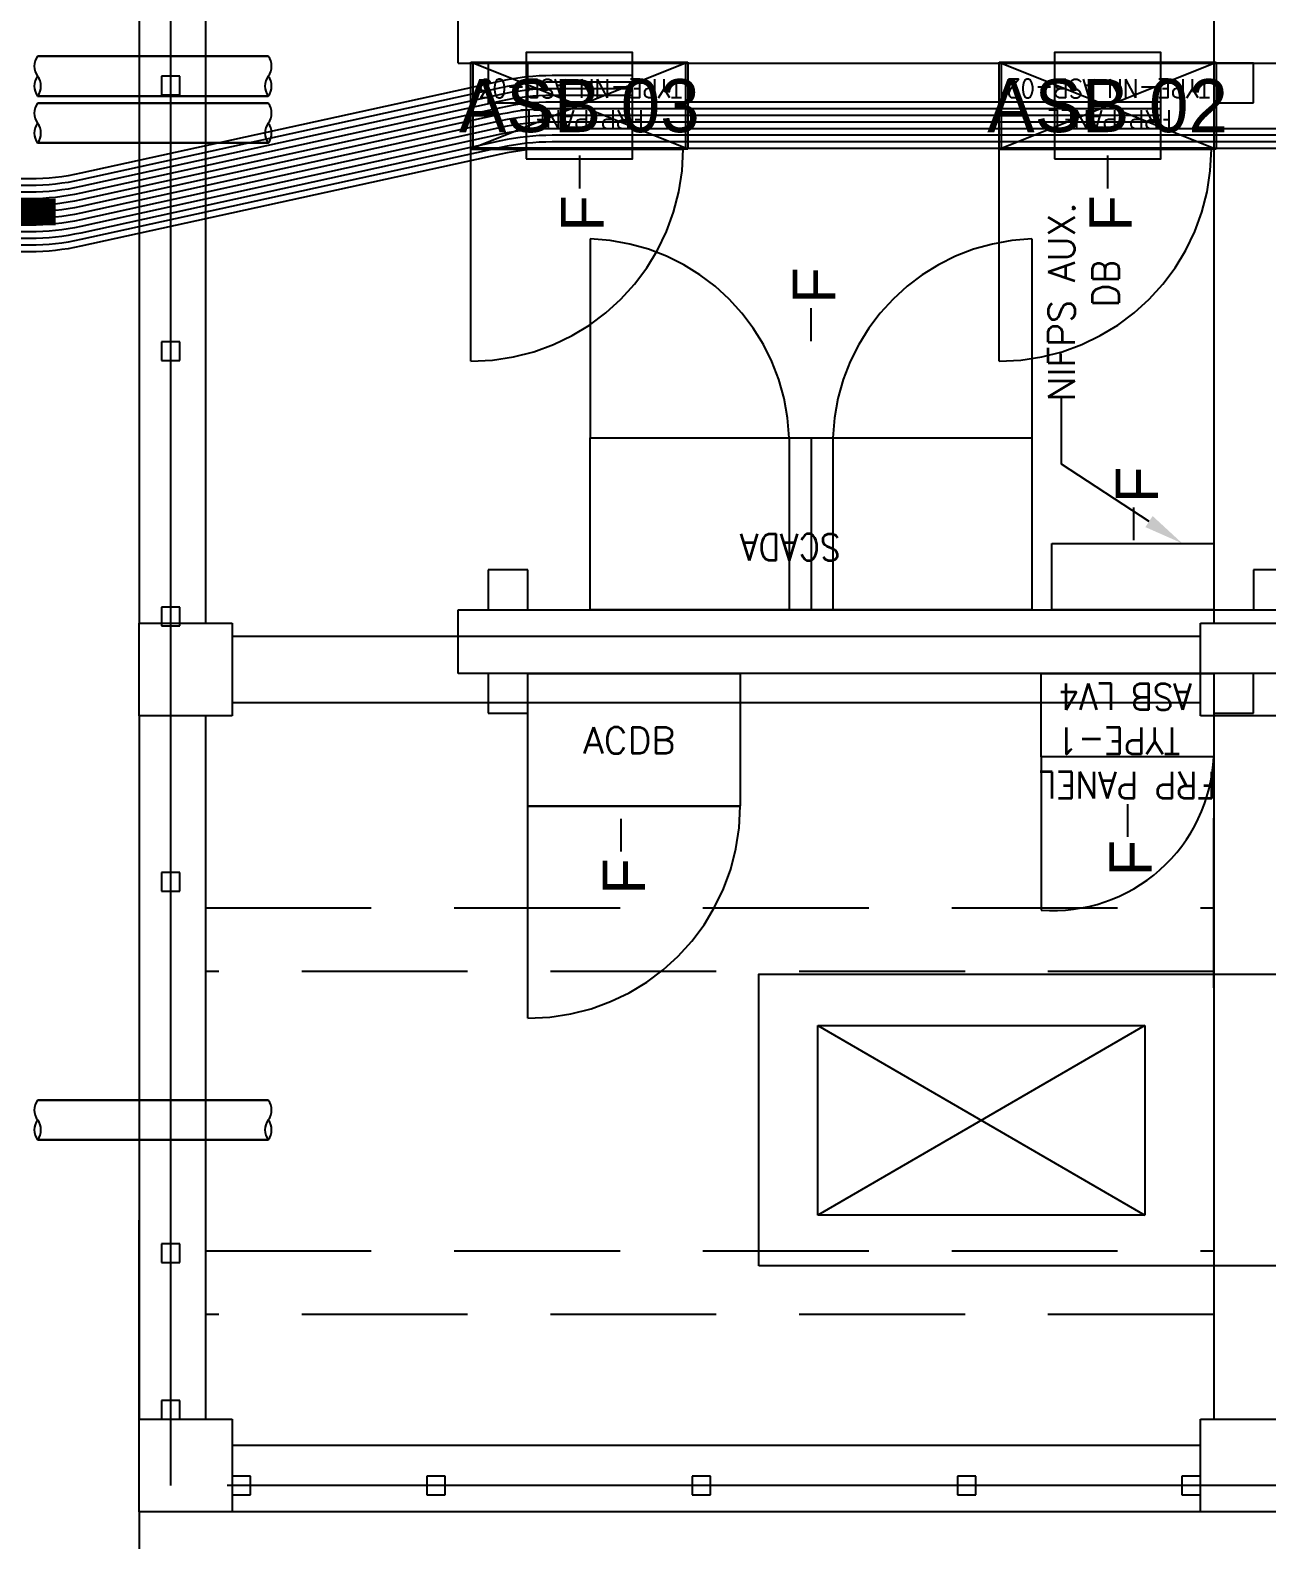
# Model space of a CAD drawing. Header units: metres. Extents: x 529325 to 529713, y 2673799 to 2674119.
# Drawn here: x 529507.53 to 529512.2, y 2673986.75 to 2673992.44 of the extents above; entities that cross this region are included whole.
import ezdxf
from ezdxf.enums import TextEntityAlignment as Align

# ---------------------------------------------------------------- set-up
doc = ezdxf.new("R2010")
doc.units = ezdxf.units.M
for name, pattern in [('DASHED', [0.75, 0.5, -0.25]), ('DASHED2', [0.375, 0.25, -0.125]), ('HIDDEN', [0.375, 0.25, -0.125]), ('PHANTOM', [63.5, 31.75, -6.35, 6.35, -6.35, 6.35, -6.35])]:
    doc.linetypes.add(name, pattern=pattern)
for name, color, linetype in [('1', 5, 'Continuous'), ('Excavation', 7, 'Continuous'), ('IDT', 7, 'Continuous'), ('LT Cable(AG) INV to LT Panel BL-26', 2, 'Continuous')]:
    doc.layers.add(name, color=color, linetype=linetype)
doc.styles.add('Arial', font='arial.ttf')
doc.styles.add('RomanS', font='romans.shx')
doc.styles.get("Standard").update_dxf_attribs({"font": 'Adani Regular.ttf'})
doc.linetypes.add('FOUNDATION LAYOUT$0$FENCELINE1', pattern='A,6.35,-2.54,[133,ltypeshp.shx,S=2.54,R=0,X=-2.54,Y=0],-2.54,25.4', length=36.83)

# ---------------------------------------------------------------- blocks, each defined once
blk = doc.blocks.new('ASB')
at = {"layer": '1', "color": 5}
blk.add_lwpolyline([(-0.2, -0.2), (0.2, -0.2), (0.2, 0.2), (-0.2, 0.2)], close=True, dxfattribs=at)
at = {"layer": '1', "color": 7}
blk.add_attdef('ID', text='', height=0.2, dxfattribs=at).set_placement((0, 0), align=Align.MIDDLE_CENTER)
blk = doc.blocks.new('IDT')
at = {"layer": 'IDT', "color": 8}
for p, q in [((29.552, 18.4101), (29.902, 18.4101)), ((29.902, 18.4101), (29.902, 18.0601)), ((29.902, 18.4101), (33.552, 18.4101)), ((33.552, 18.0601), (33.552, 18.4101)), ((33.552, 18.4101), (33.902, 18.4101)), ((33.902, 18.4101), (33.902, 18.0601)), ((29.902, 18.3453), (29.902, 18.2753)), ((29.972, 18.3453), (29.902, 18.3453)), ((29.972, 18.2753), (29.972, 18.3453)), ((30.7481, 18.3453), (30.7481, 18.2753)), ((30.8181, 18.3453), (30.7481, 18.3453)), ((30.8181, 18.2753), (30.8181, 18.3453)), ((31.7481, 18.3453), (31.7481, 18.2753)), ((31.8181, 18.3453), (31.7481, 18.3453)), ((31.8181, 18.2753), (31.8181, 18.3453)), ((32.7481, 18.3453), (32.7481, 18.2753)), ((32.8181, 18.3453), (32.7481, 18.3453)), ((32.8181, 18.2753), (32.8181, 18.3453)), ((33.482, 18.3453), (33.482, 18.2753)), ((33.552, 18.3453), (33.482, 18.3453)), ((33.552, 18.2753), (33.552, 18.3453)), ((29.902, 18.2753), (29.972, 18.2753)), ((30.7481, 18.2753), (30.8181, 18.2753)), ((31.7481, 18.2753), (31.8181, 18.2753)), ((32.7481, 18.2753), (32.8181, 18.2753)), ((33.482, 18.2753), (33.552, 18.2753)), ((29.902, 18.1601), (33.552, 18.1601)), ((29.902, 18.0601), (29.552, 18.0601)), ((29.852, 15.4101), (29.852, 18.0601)), ((33.902, 18.0601), (33.552, 18.0601)), ((33.652, 15.4101), (33.652, 18.0601)), ((33.7481, 18.0601), (33.7481, 17.9901)), ((33.8181, 18.0601), (33.7481, 18.0601)), ((33.8181, 17.9901), (33.8181, 18.0601)), ((33.902, 15.4101), (33.902, 18.0601)), ((33.7481, 17.9901), (33.8181, 17.9901)), ((33.7481, 17.4703), (33.7481, 17.4003)), ((33.8181, 17.4703), (33.7481, 17.4703)), ((33.8181, 17.4003), (33.8181, 17.4703)), ((33.7481, 17.4003), (33.8181, 17.4003)), ((30.1117, 16.5771), (30.1117, 17.2916)), ((30.1117, 17.2916), (31.3439, 17.2916)), ((31.3439, 16.5771), (30.1117, 17.2916)), ((30.1117, 16.5771), (31.3439, 17.2916)), ((31.3439, 17.2916), (31.3439, 16.5771)), ((31.3439, 16.5771), (30.1117, 16.5771)), ((29.852, 16.4349), (29.852, 15.7954)), ((33.652, 16.1329), (33.652, 16.1329)), ((33.7481, 16.0703), (33.7481, 16.0003)), ((33.8181, 16.0703), (33.7481, 16.0703)), ((33.8181, 16.0003), (33.8181, 16.0703)), ((33.7481, 16.0003), (33.8181, 16.0003)), ((29.552, 15.4101), (29.902, 15.4101)), ((29.702, 15.3997), (29.702, 15.2497)), ((29.852, 15.3997), (29.702, 15.3997)), ((29.852, 15.2497), (29.852, 15.3997)), ((29.902, 15.4101), (29.902, 15.0601)), ((32.4369, 15.3997), (32.4369, 15.2497)), ((32.5869, 15.3997), (32.4369, 15.3997)), ((32.5869, 15.2497), (32.5869, 15.3997)), ((33.552, 15.0601), (33.552, 15.4101)), ((33.552, 15.4101), (33.902, 15.4101)), ((33.902, 15.4101), (33.902, 15.0601)), ((29.902, 15.3601), (33.552, 15.3601)), ((26.802, 15.2497), (32.6992, 15.2497)), ((29.702, 15.2497), (29.852, 15.2497)), ((32.4369, 15.2497), (32.5869, 15.2497)), ((32.6992, 15.2497), (32.6992, 15.0097)), ((29.902, 15.1101), (33.552, 15.1101)), ((29.902, 15.0601), (29.552, 15.0601)), ((29.852, 12.4101), (29.852, 15.0601)), ((33.902, 15.0601), (33.552, 15.0601)), ((33.652, 12.4101), (33.652, 15.0601)), ((33.7481, 15.0703), (33.7481, 15.0003)), ((33.8181, 15.0703), (33.7481, 15.0703)), ((33.8181, 15.0003), (33.8181, 15.0703)), ((33.902, 12.4101), (33.902, 15.0601)), ((32.6992, 15.0097), (26.802, 15.0097)), ((29.702, 15.0097), (29.552, 15.0097)), ((29.702, 14.8597), (29.702, 15.0097)), ((31.2873, 14.3618), (31.2873, 15.0097)), ((31.3698, 14.3618), (31.3698, 15.0097)), ((31.4523, 14.3618), (31.4523, 15.0097)), ((32.4369, 15.0097), (32.4369, 14.8597)), ((32.5869, 15.0097), (32.4369, 15.0097)), ((32.5869, 14.8597), (32.5869, 15.0097)), ((33.7481, 15.0003), (33.8181, 15.0003)), ((29.552, 14.8597), (29.702, 14.8597)), ((32.4369, 14.8597), (32.5869, 14.8597)), ((33.7481, 14.0703), (33.7481, 14.0003)), ((33.8181, 14.0703), (33.7481, 14.0703)), ((33.8181, 14.0003), (33.8181, 14.0703)), ((33.7481, 14.0003), (33.8181, 14.0003)), ((29.843, 13.2732), (30.661, 13.2732)), ((29.843, 12.9462), (29.843, 13.2732)), ((29.852, 12.9497), (29.852, 13.2697)), ((29.852, 13.2697), (30.652, 13.2697)), ((30.652, 13.2697), (29.852, 12.9497)), ((30.652, 12.9497), (29.852, 13.2697)), ((30.652, 13.2697), (30.652, 12.9497)), ((30.661, 13.2732), (30.661, 12.9462)), ((31.8339, 13.2732), (32.6519, 13.2732)), ((31.8339, 12.9462), (31.8339, 13.2732)), ((31.8429, 12.9497), (31.8429, 13.2697)), ((31.8429, 13.2697), (32.6429, 13.2697)), ((31.8429, 12.9497), (32.6429, 13.2697)), ((31.8429, 13.2697), (32.6429, 12.9497)), ((32.6429, 13.2697), (32.6429, 12.9497)), ((32.6519, 13.2732), (32.6519, 12.9462)), ((29.702, 13.0997), (29.702, 12.9497)), ((29.852, 13.0997), (29.702, 13.0997)), ((29.852, 12.9497), (29.852, 13.0997)), ((32.4369, 13.0997), (32.4369, 12.9497)), ((32.5869, 13.0997), (32.4369, 13.0997)), ((32.5869, 12.9497), (32.5869, 13.0997)), ((33.7481, 13.0685), (33.7481, 12.9985)), ((33.8181, 13.0685), (33.7481, 13.0685)), ((33.8181, 12.9985), (33.8181, 13.0685)), ((33.7481, 12.9985), (33.8181, 12.9985)), ((32.6992, 12.9497), (26.802, 12.9497)), ((29.702, 12.9497), (29.852, 12.9497)), ((30.661, 12.9462), (29.843, 12.9462)), ((30.652, 12.9497), (29.852, 12.9497)), ((32.6519, 12.9462), (31.8339, 12.9462)), ((32.6429, 12.9497), (31.8429, 12.9497)), ((32.4369, 12.9497), (32.5869, 12.9497)), ((32.6993, 12.9497), (32.6993, 12.7097))]:
    blk.add_line(p, q, dxfattribs=at)
at = {"layer": 'IDT', "color": 8, "linetype": 'DASHED2', "ltscale": 5}
for p, q in [((32.802, 18.4101), (33.902, 18.4101)), ((33.902, 18.4101), (33.902, 17.3101))]:
    blk.add_line(p, q, dxfattribs=at)
at = {"layer": 'IDT', "color": 8, "linetype": 'PHANTOM', "ltscale": 0.25}
for p, q in [((25.6331, 18.3103), (33.7831, 18.3103)), ((33.7831, 18.3103), (33.7831, 9.1603))]:
    blk.add_line(p, q, dxfattribs=at)
at = {"layer": 'IDT', "color": 8, "linetype": 'HIDDEN', "ltscale": 2.5}
for p, q in [((29.852, 17.6665), (33.652, 17.6665)), ((33.652, 17.4265), (29.852, 17.4265)), ((29.852, 16.3729), (33.652, 16.3729)), ((33.652, 16.1329), (29.852, 16.1329))]:
    blk.add_line(p, q, dxfattribs=at)
at = {"layer": 'IDT', "color": 124}
for p, q in [((34.2845, 17.0079), (33.4155, 17.0079)), ((33.4155, 17.0079), (34.2845, 17.0079)), ((33.4155, 16.8579), (34.2845, 16.8579)), ((34.2845, 16.8579), (33.4155, 16.8579)), ((34.2845, 13.2505), (33.4155, 13.2505)), ((33.4155, 13.2505), (34.2845, 13.2505)), ((33.4155, 13.1005), (34.2845, 13.1005)), ((34.2845, 13.1005), (33.4155, 13.1005)), ((34.2845, 13.0734), (33.4155, 13.0734)), ((33.4155, 13.0734), (34.2845, 13.0734)), ((33.4155, 12.9234), (34.2845, 12.9234)), ((34.2845, 12.9234), (33.4155, 12.9234))]:
    blk.add_line(p, q, dxfattribs=at)
at = {"layer": 'IDT', "color": 8, "linetype": 'DASHED', "ltscale": 5}
for p, q in [((32.4365, 16.5497), (32.4365, 15.7497)), ((30.502, 15.5637), (30.502, 16.1417)), ((32.3927, 15.7497), (31.6365, 15.7497)), ((32.4365, 15.7497), (32.3927, 15.7497)), ((30.5375, 13.6118), (30.5375, 14.3618)), ((32.202, 13.6118), (32.202, 14.3618)), ((30.661, 14.0732), (30.661, 13.2732)), ((32.6519, 14.0732), (32.6519, 13.2732)), ((30.5375, 13.6118), (30.5375, 13.6118)), ((32.202, 13.6118), (32.202, 13.6118)), ((30.6172, 13.2732), (29.861, 13.2732)), ((30.661, 13.2732), (30.6172, 13.2732)), ((32.6081, 13.2732), (31.8519, 13.2732)), ((32.6519, 13.2732), (32.6081, 13.2732))]:
    blk.add_line(p, q, dxfattribs=at)
at = {"layer": 'IDT', "color": 7}
for p, q in [((32.0863, 15.8484), (32.0863, 15.9209)), ((30.177, 15.7932), (30.177, 15.8657)), ((32.0863, 15.7973), (32.0863, 15.8484)), ((30.177, 15.7421), (30.177, 15.7932)), ((31.6365, 15.7486), (32.4369, 15.7497)), ((31.6365, 15.2497), (31.6365, 15.7486)), ((32.4369, 15.7497), (32.4369, 15.2497)), ((29.852, 15.5637), (30.502, 15.5637)), ((29.852, 15.2497), (29.852, 15.5637)), ((30.502, 15.5637), (30.502, 15.2497)), ((30.502, 15.2497), (29.852, 15.2497)), ((32.4369, 15.2497), (31.6365, 15.2497)), ((29.852, 15.0097), (30.462, 15.0097)), ((29.852, 14.7597), (29.852, 15.0097)), ((30.462, 15.0097), (30.462, 14.7597)), ((30.5375, 15.0097), (32.202, 15.0097)), ((30.5375, 14.3618), (30.5375, 15.0097)), ((32.202, 15.0097), (32.202, 14.3618)), ((30.462, 14.7597), (29.852, 14.7597)), ((30.1529, 14.748), (30.1529, 14.6969)), ((30.1529, 14.6969), (30.1529, 14.6243)), ((32.202, 14.3618), (30.5375, 14.3618)), ((31.3698, 13.9969), (31.3698, 13.9457)), ((31.3698, 13.9457), (31.3698, 13.8732)), ((30.252, 13.3493), (30.252, 13.4218)), ((32.2429, 13.3493), (32.2429, 13.4218)), ((30.252, 13.2982), (30.252, 13.3493)), ((32.2429, 13.2982), (32.2429, 13.3493)), ((29.843, 13.2732), (30.661, 13.2732)), ((29.843, 12.9462), (29.843, 13.2732)), ((30.661, 13.2732), (30.661, 12.9462)), ((31.8339, 13.2732), (32.6519, 13.2732)), ((31.8339, 12.9462), (31.8339, 13.2732)), ((32.6519, 13.2732), (32.6519, 12.9462)), ((30.661, 12.9462), (29.843, 12.9462)), ((32.6519, 12.9462), (31.8339, 12.9462))]:
    blk.add_line(p, q, dxfattribs=at)
at = {"layer": 'IDT', "color": 8, "linetype": 'ByBlock', "lineweight": -2, "ltscale": 0.1}
for p, q in [((30.096, 14.6774), (30.426, 14.4611)), ((30.426, 14.4611), (30.426, 14.2072))]:
    blk.add_line(p, q, dxfattribs=at)
at = {"layer": 'IDT', "color": 7, "linetype": 'FOUNDATION LAYOUT$0$FENCELINE1', "ltscale": 0.01}
blk.add_lwpolyline([(33.902, 18.4101), (33.9018, 22.4854), (21.4107, 22.4854)], dxfattribs=at)
at = {"layer": 'IDT', "color": 8}
blk.add_lwpolyline([(31.567, 17.4829), (31.567, 16.3829), (28.767, 16.3829), (28.767, 17.4829)], close=True, dxfattribs=at)
at = {"layer": 'IDT', "color": 124}
for centre, start, end in [((33.4653, 16.9704), 143.0276, 216.9724), ((33.3657, 16.9704), 323.0276, 36.9724), ((34.3344, 16.9704), 143.0276, 216.9724), ((34.2347, 16.9704), 323.0276, 36.9724), ((33.4653, 16.8954), 143.0276, 216.9724), ((34.2347, 16.8954), 323.0276, 36.9724), ((33.4653, 13.213), 143.0276, 216.9724), ((33.3657, 13.213), 323.0276, 36.9724), ((34.3344, 13.213), 143.0276, 216.9724), ((34.2347, 13.213), 323.0276, 36.9724), ((33.4653, 13.138), 143.0276, 216.9724), ((34.2347, 13.138), 323.0276, 36.9724), ((33.4653, 13.0359), 143.0276, 216.9724), ((33.3657, 13.0359), 323.0276, 36.9724), ((34.3344, 13.0359), 143.0276, 216.9724), ((34.2347, 13.0359), 323.0276, 36.9724), ((33.4653, 12.9609), 143.0276, 216.9724), ((34.2347, 12.9609), 323.0276, 36.9724)]:
    blk.add_arc(centre, 0.0624, start, end, dxfattribs=at)
at = {"layer": 'IDT', "color": 8, "linetype": 'DASHED', "ltscale": 5}
for centre, radius, start, end in [((32.4365, 15.7497), 0.8, 90, 180), ((30.4575, 15.5373), 0.606, 85.7856, 177.5034), ((30.512, 14.3876), 0.7761, 271.8782, 358.1012), ((29.6994, 14.7411), 1.4413, 344.7434, 344.7897), ((32.2275, 14.3876), 0.7761, 181.8988, 268.1218), ((30.661, 13.2732), 0.8, 90, 180), ((32.6519, 13.2732), 0.8, 90, 180)]:
    blk.add_arc(centre, radius, start, end, dxfattribs=at)
at = {"layer": 'IDT', "color": 8, "ltscale": 0.1}
blk.add_solid([(30.0823, 14.6565), (29.9705, 14.7597), (30.1097, 14.6983)], dxfattribs=at)
at = {"layer": 'IDT', "color": 7, "style": 'Arial'}
for p in [(31.9951, 16.0827), (30.0858, 16.0139), (30.0617, 14.6072), (31.2786, 13.856), (30.1608, 13.5836), (32.1517, 13.5836)]:
    blk.add_text('F', height=0.16, rotation=270, dxfattribs=at).set_placement(p)
at = {"layer": 'IDT', "color": 7, "style": 'RomanS', "width": 0.9}
for s, height, p in [('FRP PANEL', 0.1, (29.8434, 15.6209)), ('TYPE-1', 0.1, (29.9782, 15.4542)), ('ASB LV4', 0.1, (29.9342, 15.2876)), ('SCADA', 0.1, (31.2586, 14.724)), ('FRP PANEL', 0.07, (30.0088, 13.1269)), ('FRP PANEL', 0.07, (31.9997, 13.1269)), ('TYPE-NN ASB-02', 0.07, (29.8647, 13.0102)), ('TYPE-NN ASB-03', 0.07, (31.8556, 13.0102))]:
    blk.add_text(s, height=height, dxfattribs=at).set_placement(p)
at = {"layer": 'IDT', "color": 7, "ltscale": 0.1, "style": 'RomanS'}
blk.add_text('ACDB', height=0.1, rotation=180, dxfattribs=at).set_placement((32.2286, 15.5521))
at = {"layer": 'IDT', "color": 8, "style": 'RomanS'}
for s, p in [('NIFPS AUX.', (30.376, 14.2243)), (' DB', (30.2093, 13.9386))]:
    blk.add_text(s, height=0.1, rotation=270, dxfattribs=at).set_placement(p)

msp = doc.modelspace()

# ---------------------------------------------------------------- linework, layer by layer
at = {"layer": 'Excavation', "color": 3, "const_width": 0.1}
msp.add_lwpolyline([(529507.6307, 2673991.7502), (529502.8513, 2673991.7502), (529502.8513, 2673962.7745)], dxfattribs=at)
at = {"layer": 'LT Cable(AG) INV to LT Panel BL-26', "color": 5}
for points in [[(529509.8044, 2673992.2644), (529509.5019, 2673992.2644, 0.054053), (529509.309, 2673992.2435), (529507.726, 2673991.8961, -0.054053), (529507.5331, 2673991.8752), (529503.6263, 2673991.8752, 0.414214), (529502.7263, 2673990.9752), (529502.7263, 2673962.8356, 0.039375), (529502.7374, 2673962.6945), (529502.8252, 2673962.1417, -0.039375), (529502.8363, 2673962.0006), (529502.8363, 2673812.2122, 0.414214), (529503.7363, 2673811.3122), (529646.077, 2673811.3122, 0.414214), (529646.977, 2673812.2122), (529646.977, 2673812.6898)], [(529509.8044, 2673992.2394), (529509.5019, 2673992.2394, 0.054053), (529509.309, 2673992.2185), (529507.726, 2673991.8711, -0.054053), (529507.5331, 2673991.8502), (529503.6513, 2673991.8502, 0.414214), (529502.7513, 2673990.9502), (529502.7513, 2673962.8376, 0.039375), (529502.7624, 2673962.6965), (529502.8502, 2673962.1437, -0.039375), (529502.8613, 2673962.0026), (529502.8613, 2673812.2372, 0.414214), (529503.7613, 2673811.3372), (529548.901, 2673811.3372, 0.414214), (529549.801, 2673812.2372), (529549.801, 2673812.6898)], [(529509.8044, 2673992.2144), (529509.5019, 2673992.2144, 0.054053), (529509.309, 2673992.1935), (529507.726, 2673991.8461, -0.054053), (529507.5331, 2673991.8252), (529503.6763, 2673991.8252, 0.414214), (529502.7763, 2673990.9252), (529502.7763, 2673962.8396, 0.039375), (529502.7874, 2673962.6985), (529502.8752, 2673962.1457, -0.039375), (529502.8863, 2673962.0046), (529502.8863, 2673842.2622, 0.414214), (529503.7863, 2673841.3622), (529646.077, 2673841.3622, 0.414214), (529646.977, 2673842.2622), (529646.977, 2673842.6898)], [(529509.8044, 2673992.1894), (529509.5019, 2673992.1894, 0.054053), (529509.309, 2673992.1685), (529507.726, 2673991.8211, -0.054053), (529507.5331, 2673991.8002), (529503.7013, 2673991.8002, 0.414214), (529502.8013, 2673990.9002), (529502.8013, 2673962.8415, 0.039375), (529502.8124, 2673962.7004), (529502.9002, 2673962.1477, -0.039375), (529502.9113, 2673962.0066), (529502.9113, 2673842.2872, 0.414214), (529503.8113, 2673841.3872), (529548.901, 2673841.3872, 0.414214), (529549.801, 2673842.2872), (529549.801, 2673842.6898)], [(529511.7953, 2673992.1644), (529509.5019, 2673992.1644, 0.054053), (529509.309, 2673992.1435), (529507.726, 2673991.7961, -0.054053), (529507.5331, 2673991.7752), (529503.7263, 2673991.7752, 0.414214), (529502.8263, 2673990.8752), (529502.8263, 2673962.8435, 0.039375), (529502.8374, 2673962.7024), (529502.9252, 2673962.1496, -0.039375), (529502.9363, 2673962.0085), (529502.9363, 2673872.3122, 0.414214), (529503.8363, 2673871.4122), (529646.077, 2673871.4122, 0.414214), (529646.977, 2673872.3122), (529646.977, 2673872.6898)], [(529511.7953, 2673992.1394), (529509.5019, 2673992.1394, 0.054053), (529509.309, 2673992.1185), (529507.726, 2673991.7711, -0.054053), (529507.5331, 2673991.7502), (529503.7513, 2673991.7502, 0.414214), (529502.8513, 2673990.8502), (529502.8513, 2673962.8455, 0.039375), (529502.8624, 2673962.7044), (529502.9502, 2673962.1516, -0.039375), (529502.9613, 2673962.0105), (529502.9613, 2673872.3372, 0.414214), (529503.8613, 2673871.4372), (529548.901, 2673871.4372, 0.414214), (529549.801, 2673872.3372), (529549.801, 2673872.6898)], [(529511.7953, 2673992.1144), (529509.5019, 2673992.1144, 0.054053), (529509.309, 2673992.0935), (529507.726, 2673991.7461, -0.054053), (529507.5331, 2673991.7252), (529503.7763, 2673991.7252, 0.414214), (529502.8763, 2673990.8252), (529502.8763, 2673962.8474, 0.039375), (529502.8874, 2673962.7063), (529502.9752, 2673962.1536, -0.039375), (529502.9863, 2673962.0125), (529502.9863, 2673894.8622, 0.414214), (529503.8863, 2673893.9622), (529646.077, 2673893.9622, 0.414214), (529646.977, 2673894.8622), (529646.977, 2673895.1898)], [(529511.7953, 2673992.0894), (529509.5019, 2673992.0894, 0.054053), (529509.309, 2673992.0685), (529507.726, 2673991.7211, -0.054053), (529507.5331, 2673991.7002), (529503.8013, 2673991.7002, 0.414214), (529502.9013, 2673990.8002), (529502.9013, 2673962.8494, 0.039375), (529502.9124, 2673962.7083), (529503.0002, 2673962.1555, -0.039375), (529503.0113, 2673962.0145), (529503.0113, 2673894.8872, 0.414214), (529503.9113, 2673893.9872), (529548.901, 2673893.9872, 0.414214), (529549.801, 2673894.8872), (529549.801, 2673895.1898)], [(529513.9523, 2673992.0644), (529509.5019, 2673992.0644, 0.054053), (529509.309, 2673992.0435), (529507.726, 2673991.6961, -0.054053), (529507.5331, 2673991.6752), (529503.8263, 2673991.6752, 0.414214), (529502.9263, 2673990.7752), (529502.9263, 2673962.8514, 0.039375), (529502.9374, 2673962.7103), (529503.0252, 2673962.1575, -0.039375), (529503.0363, 2673962.0164), (529503.0363, 2673924.9122, 0.414214), (529503.9363, 2673924.0122), (529646.077, 2673924.0122, 0.414214), (529646.977, 2673924.9122), (529646.977, 2673925.1898)], [(529513.9523, 2673992.0394), (529509.5019, 2673992.0394, 0.054053), (529509.309, 2673992.0185), (529507.726, 2673991.6711, -0.054053), (529507.5331, 2673991.6502), (529503.8513, 2673991.6502, 0.414214), (529502.9513, 2673990.7502), (529502.9513, 2673962.8534, 0.039375), (529502.9624, 2673962.7123), (529503.0502, 2673962.1595, -0.039375), (529503.0613, 2673962.0184), (529503.0613, 2673924.9372, 0.414214), (529503.9613, 2673924.0372), (529548.901, 2673924.0372, 0.414214), (529549.801, 2673924.9372), (529549.801, 2673925.1898)], [(529513.9523, 2673992.0144), (529509.5019, 2673992.0144, 0.054053), (529509.309, 2673991.9935), (529507.726, 2673991.6461, -0.054053), (529507.5331, 2673991.6252), (529503.8763, 2673991.6252, 0.414214), (529502.9763, 2673990.7252), (529502.9763, 2673962.8553, 0.039375), (529502.9874, 2673962.7142), (529503.0752, 2673962.1615, -0.039375), (529503.0863, 2673962.0204), (529503.0863, 2673954.9622, 0.414214), (529503.9863, 2673954.0622), (529646.077, 2673954.0622, 0.414214), (529646.977, 2673954.9622), (529646.977, 2673955.1898)], [(529513.9523, 2673991.9894), (529509.5019, 2673991.9894, 0.054053), (529509.309, 2673991.9685), (529507.726, 2673991.6211, -0.054053), (529507.5331, 2673991.6002), (529503.9013, 2673991.6002, 0.414214), (529503.0013, 2673990.7002), (529503.0013, 2673962.8573, 0.039375), (529503.0124, 2673962.7162), (529503.1002, 2673962.1634, -0.039375), (529503.1113, 2673962.0223), (529503.1113, 2673954.9872, 0.414214), (529504.0113, 2673954.0872), (529548.901, 2673954.0872, 0.414214), (529549.801, 2673954.9872), (529549.801, 2673955.1898)]]:
    msp.add_lwpolyline(points, format="xyb", dxfattribs=at)

# ---------------------------------------------------------------- block references
at = {"layer": '1'}
for p, values in [((529509.6044, 2673992.1512), {'ID': 'ASB 03'}), ((529511.5953, 2673992.1512), {'ID': 'ASB 02'})]:
    msp.add_blockref('ASB', p, dxfattribs=at).add_auto_attribs(values)
at = {"layer": 'IDT', "color": 8, "rotation": 180}
msp.add_blockref('IDT', (529541.8473, 2674005.2609), dxfattribs=at)

doc.saveas('drawing.dxf')
